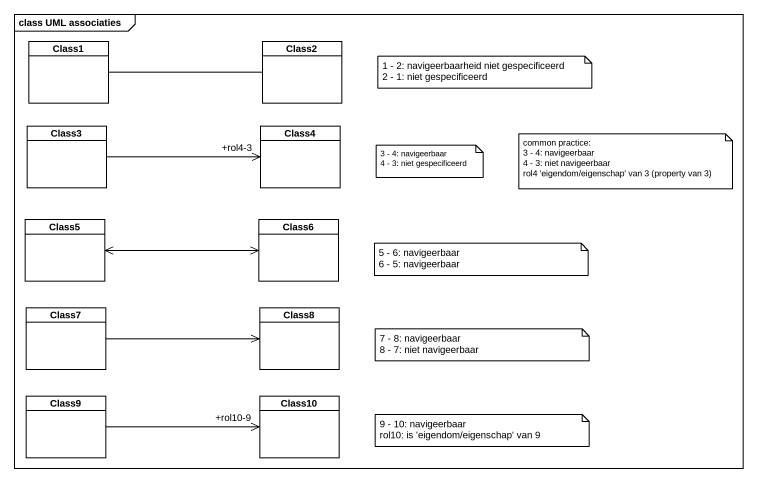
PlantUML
@startuml
mainframe class UML associaties
hide circle
hide empty members
class Class1
class Class2
class Class3
class Class4
class Class5
class Class6
class Class7
class Class8
class Class9
class Class10
Class1 -right- Class2
Class3 -right-> "+rol4-3" Class4
Class5 <-right-> Class6
Class7 -right-> Class8
Class9 -right-> "+rol10-9" Class10
note as N1
  1 - 2: navigeerbaarheid niet gespecificeerd
  2 - 1: niet gespecificeerd
end note
note as N2
  3 - 4: navigeerbaar
  4 - 3: niet gespecificeerd
end note
note as N3
  common practice:
  3 - 4: navigeerbaar
  4 - 3: niet navigeerbaar
  rol4 'eigendom/eigenschap' van 3 (property van 3)
end note
note as N4
  5 - 6: navigeerbaar
  6 - 5: navigeerbaar
end note
note as N5
  7 - 8: navigeerbaar
  8 - 7: niet navigeerbaar
end note
note as N6
  9 - 10: navigeerbaar
  rol10: is 'eigendom/eigenschap' van 9
end note
@enduml
